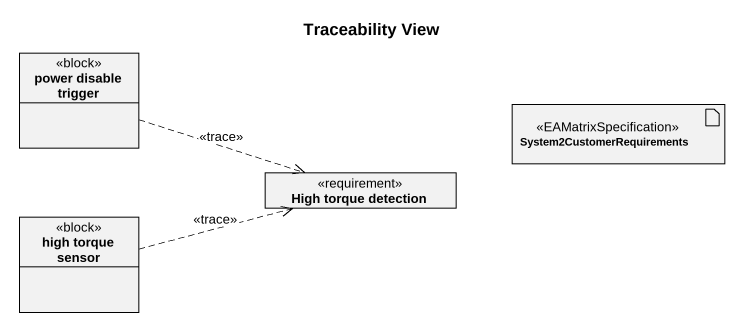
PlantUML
@startuml
title Traceability View
allowmixing
hide circle
hide empty members
class "power disable trigger" as power_disable_trigger <<block>>
artifact System2CustomerRequirements <<EAMatrixSpecification>>
class "High torque detection" as High_torque_detection <<requirement>>
class "high torque sensor" as high_torque_sensor <<block>>
power_disable_trigger .right.> High_torque_detection : <<trace>>
high_torque_sensor .right.> High_torque_detection : <<trace>>
@enduml
